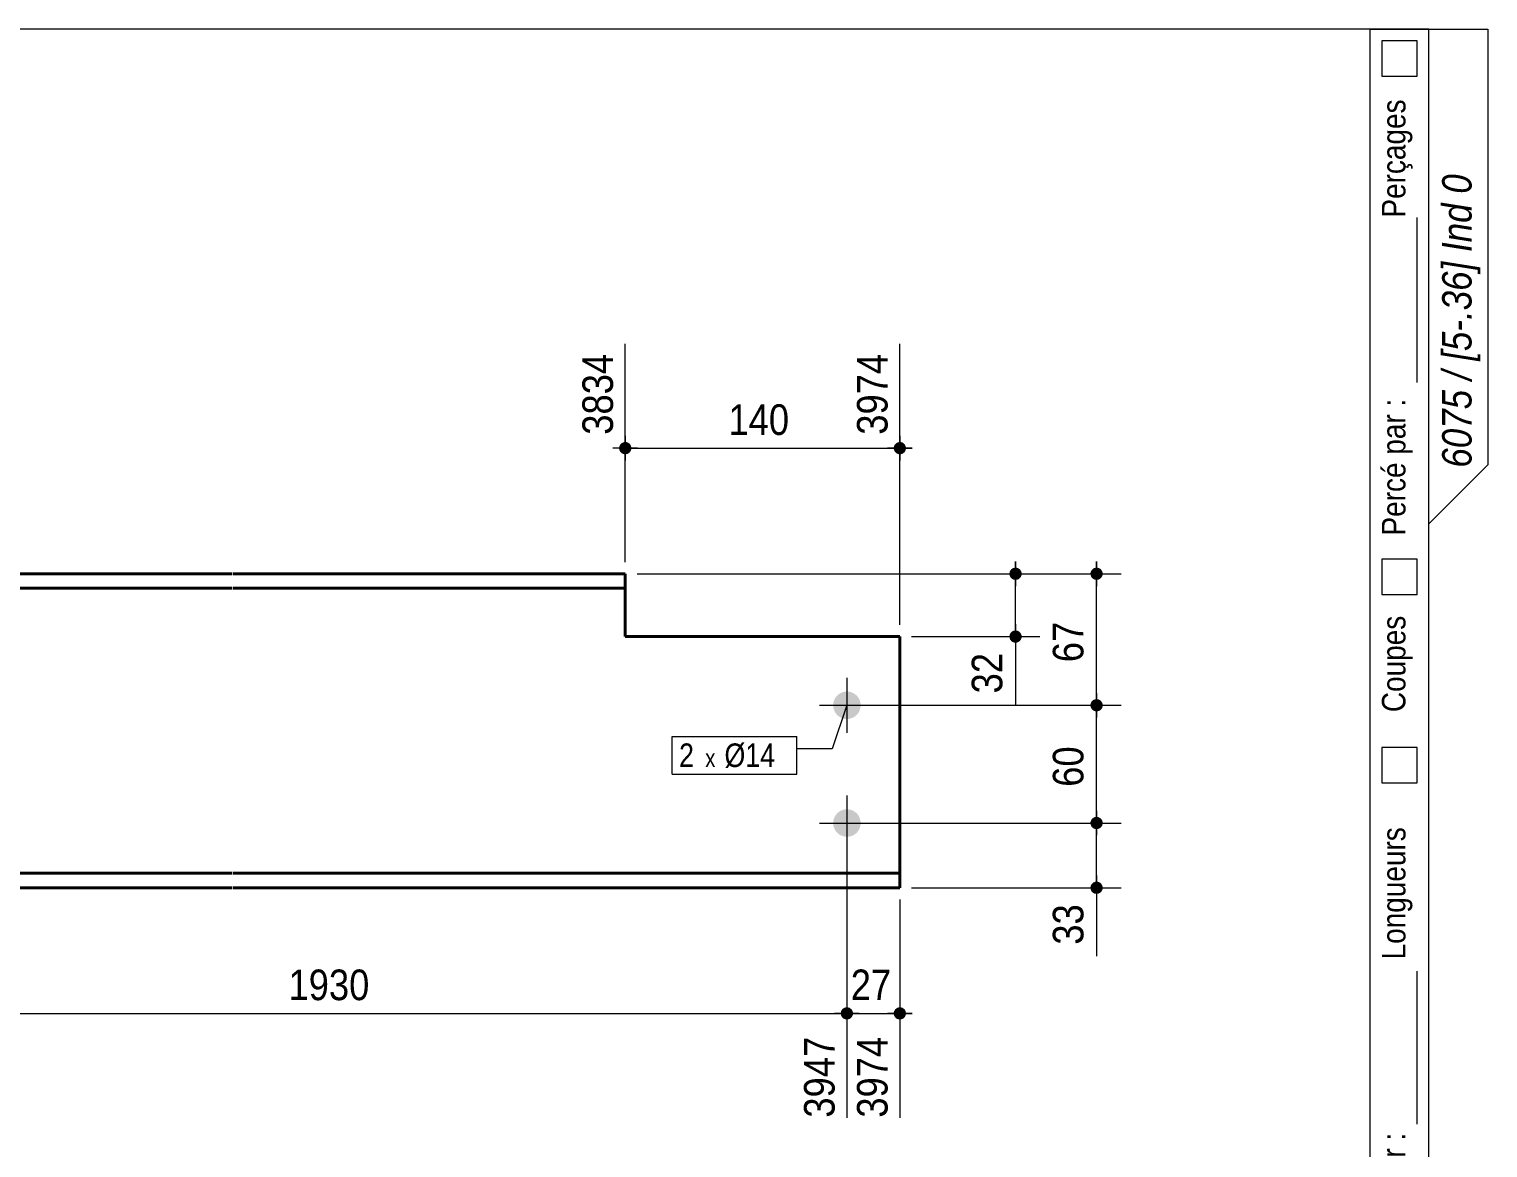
# Model space of a CAD drawing. Header units: millimetres. Extents: x 2 to 287, y 5 to 195.
# Drawn here: x 163.1 to 287, y 100 to 195 of the extents above; entities that cross this region are included whole.
import ezdxf

# ---------------------------------------------------------------- set-up
doc = ezdxf.new("R2010")
doc.units = ezdxf.units.MM
doc.linetypes.add('CACHE2', pattern=[1.190625, 0.79375, -0.396875])
for name, color, linetype, lineweight in [('Autre type objet', 1, 'Continuous', 0), ('Boulon', 7, 'Continuous', 0), ('Cache', 7, 'Continuous', 0), ('Cotation', 7, 'Continuous', 0), ('Désignation boulon', 3, 'Continuous', 0), ('Feuille dessin', 5, 'Continuous', 0), ('Piece', 2, 'Continuous', 0)]:
    doc.layers.add(name, color=color, linetype=linetype, lineweight=lineweight)
doc.styles.add('ARIAL', font='ARIAL.TTF')
doc.styles.add('ARIAL_ITALIC', font='ARIALI.TTF')
doc.styles.add('COMIC_SANS_MS', font='COMIC.TTF')

# ---------------------------------------------------------------- blocks, each defined once
blk = doc.blocks.new('*A2')
at = {"layer": 'Boulon'}
for points in [[(231.38, 137.61), (231.38, 137.64), (231.38, 137.67), (231.38, 137.7), (231.39, 137.73), (231.39, 137.76), (231.39, 137.78), (231.4, 137.81), (231.4, 137.84), (231.41, 137.87), (231.42, 137.9), (231.43, 137.92), (231.44, 137.95), (231.44, 137.98), (231.45, 138), (231.47, 138.03), (231.48, 138.06), (231.49, 138.08), (231.5, 138.11), (231.51, 138.13), (231.53, 138.16), (231.54, 138.18), (231.56, 138.21), (231.57, 138.23), (231.59, 138.26), (231.61, 138.28), (231.62, 138.3), (231.64, 138.32), (231.66, 138.35), (231.68, 138.37), (231.7, 138.39), (231.72, 138.41), (231.74, 138.43), (231.76, 138.45), (231.78, 138.47), (231.8, 138.49), (231.83, 138.5), (231.85, 138.52), (231.87, 138.54), (231.89, 138.55), (231.92, 138.57), (231.94, 138.58), (231.97, 138.6), (231.99, 138.61), (232.02, 138.63), (232.04, 138.64), (232.07, 138.65), (232.1, 138.66), (232.12, 138.67), (232.15, 138.68), (232.18, 138.69), (232.2, 138.7), (232.23, 138.71), (232.26, 138.72), (232.29, 138.72), (232.32, 138.73), (232.34, 138.73), (232.37, 138.74), (232.4, 138.74), (232.43, 138.74), (232.46, 138.75), (232.49, 138.75), (232.51, 138.75), (232.54, 138.75), (232.57, 138.75), (232.6, 138.75), (232.63, 138.75), (232.66, 138.74), (232.69, 138.74), (232.71, 138.74), (232.74, 138.73), (232.77, 138.73), (232.8, 138.72), (232.83, 138.72), (232.85, 138.71), (232.88, 138.7), (232.91, 138.69), (232.94, 138.68), (232.96, 138.67), (232.99, 138.66), (233.02, 138.65), (233.04, 138.64), (233.07, 138.63), (233.09, 138.61), (233.12, 138.6), (233.14, 138.58), (233.17, 138.57), (233.19, 138.55), (233.21, 138.54), (233.24, 138.52), (233.26, 138.5), (233.28, 138.49), (233.3, 138.47), (233.33, 138.45), (233.35, 138.43), (233.37, 138.41), (233.39, 138.39), (233.41, 138.37), (233.43, 138.35), (233.44, 138.32), (233.46, 138.3), (233.48, 138.28), (233.5, 138.26), (233.51, 138.23), (233.53, 138.21), (233.54, 138.18), (233.56, 138.16), (233.57, 138.13), (233.59, 138.11), (233.6, 138.08), (233.61, 138.06), (233.62, 138.03), (233.63, 138), (233.64, 137.98), (233.65, 137.95), (233.66, 137.92), (233.67, 137.9), (233.67, 137.87), (233.68, 137.84), (233.69, 137.81), (233.69, 137.78), (233.7, 137.76), (233.7, 137.73), (233.7, 137.7), (233.71, 137.67), (233.71, 137.64), (233.71, 137.61), (233.71, 137.58), (233.71, 137.56), (233.71, 137.53), (233.71, 137.5), (233.7, 137.47), (233.7, 137.44), (233.7, 137.41), (233.69, 137.38), (233.69, 137.36), (233.68, 137.33), (233.67, 137.3), (233.67, 137.27), (233.66, 137.25), (233.65, 137.22), (233.64, 137.19), (233.63, 137.16), (233.62, 137.14), (233.61, 137.11), (233.6, 137.09), (233.59, 137.06), (233.57, 137.03), (233.56, 137.01), (233.54, 136.98), (233.53, 136.96), (233.51, 136.94), (233.5, 136.91), (233.48, 136.89), (233.46, 136.87), (233.44, 136.84), (233.43, 136.82), (233.41, 136.8), (233.39, 136.78), (233.37, 136.76), (233.35, 136.74), (233.33, 136.72), (233.3, 136.7), (233.28, 136.68), (233.26, 136.66), (233.24, 136.65), (233.21, 136.63), (233.19, 136.61), (233.17, 136.6), (233.14, 136.58), (233.12, 136.57), (233.09, 136.55), (233.07, 136.54), (233.04, 136.53), (233.02, 136.52), (232.99, 136.51), (232.96, 136.5), (232.94, 136.49), (232.91, 136.48), (232.88, 136.47), (232.85, 136.46), (232.83, 136.45), (232.8, 136.45), (232.77, 136.44), (232.74, 136.43), (232.71, 136.43), (232.69, 136.43), (232.66, 136.42), (232.63, 136.42), (232.6, 136.42), (232.57, 136.42), (232.54, 136.42), (232.51, 136.42), (232.49, 136.42), (232.46, 136.42), (232.43, 136.42), (232.4, 136.43), (232.37, 136.43), (232.34, 136.43), (232.32, 136.44), (232.29, 136.45), (232.26, 136.45), (232.23, 136.46), (232.2, 136.47), (232.18, 136.48), (232.15, 136.49), (232.12, 136.5), (232.1, 136.51), (232.07, 136.52), (232.04, 136.53), (232.02, 136.54), (231.99, 136.55), (231.97, 136.57), (231.94, 136.58), (231.92, 136.6), (231.89, 136.61), (231.87, 136.63), (231.85, 136.65), (231.83, 136.66), (231.8, 136.68), (231.78, 136.7), (231.76, 136.72), (231.74, 136.74), (231.72, 136.76), (231.7, 136.78), (231.68, 136.8), (231.66, 136.82), (231.64, 136.84), (231.62, 136.87), (231.61, 136.89), (231.59, 136.91), (231.57, 136.94), (231.56, 136.96), (231.54, 136.98), (231.53, 137.01), (231.51, 137.03), (231.5, 137.06), (231.49, 137.09), (231.48, 137.11), (231.47, 137.14), (231.45, 137.16), (231.44, 137.19), (231.44, 137.22), (231.43, 137.25), (231.42, 137.27), (231.41, 137.3), (231.4, 137.33), (231.4, 137.36), (231.39, 137.38), (231.39, 137.41), (231.39, 137.44), (231.38, 137.47), (231.38, 137.5), (231.38, 137.53), (231.38, 137.56), (231.38, 137.58)], [(231.38, 127.61), (231.38, 127.64), (231.38, 127.67), (231.38, 127.7), (231.39, 127.73), (231.39, 127.76), (231.39, 127.78), (231.4, 127.81), (231.4, 127.84), (231.41, 127.87), (231.42, 127.9), (231.43, 127.92), (231.44, 127.95), (231.44, 127.98), (231.45, 128), (231.47, 128.03), (231.48, 128.06), (231.49, 128.08), (231.5, 128.11), (231.51, 128.13), (231.53, 128.16), (231.54, 128.18), (231.56, 128.21), (231.57, 128.23), (231.59, 128.26), (231.61, 128.28), (231.62, 128.3), (231.64, 128.32), (231.66, 128.35), (231.68, 128.37), (231.7, 128.39), (231.72, 128.41), (231.74, 128.43), (231.76, 128.45), (231.78, 128.47), (231.8, 128.49), (231.83, 128.5), (231.85, 128.52), (231.87, 128.54), (231.89, 128.55), (231.92, 128.57), (231.94, 128.58), (231.97, 128.6), (231.99, 128.61), (232.02, 128.63), (232.04, 128.64), (232.07, 128.65), (232.1, 128.66), (232.12, 128.67), (232.15, 128.68), (232.18, 128.69), (232.2, 128.7), (232.23, 128.71), (232.26, 128.72), (232.29, 128.72), (232.32, 128.73), (232.34, 128.73), (232.37, 128.74), (232.4, 128.74), (232.43, 128.74), (232.46, 128.75), (232.49, 128.75), (232.51, 128.75), (232.54, 128.75), (232.57, 128.75), (232.6, 128.75), (232.63, 128.75), (232.66, 128.74), (232.69, 128.74), (232.71, 128.74), (232.74, 128.73), (232.77, 128.73), (232.8, 128.72), (232.83, 128.72), (232.85, 128.71), (232.88, 128.7), (232.91, 128.69), (232.94, 128.68), (232.96, 128.67), (232.99, 128.66), (233.02, 128.65), (233.04, 128.64), (233.07, 128.63), (233.09, 128.61), (233.12, 128.6), (233.14, 128.58), (233.17, 128.57), (233.19, 128.55), (233.21, 128.54), (233.24, 128.52), (233.26, 128.5), (233.28, 128.49), (233.3, 128.47), (233.33, 128.45), (233.35, 128.43), (233.37, 128.41), (233.39, 128.39), (233.41, 128.37), (233.43, 128.35), (233.44, 128.32), (233.46, 128.3), (233.48, 128.28), (233.5, 128.26), (233.51, 128.23), (233.53, 128.21), (233.54, 128.18), (233.56, 128.16), (233.57, 128.13), (233.59, 128.11), (233.6, 128.08), (233.61, 128.06), (233.62, 128.03), (233.63, 128), (233.64, 127.98), (233.65, 127.95), (233.66, 127.92), (233.67, 127.9), (233.67, 127.87), (233.68, 127.84), (233.69, 127.81), (233.69, 127.78), (233.7, 127.76), (233.7, 127.73), (233.7, 127.7), (233.71, 127.67), (233.71, 127.64), (233.71, 127.61), (233.71, 127.58), (233.71, 127.56), (233.71, 127.53), (233.71, 127.5), (233.7, 127.47), (233.7, 127.44), (233.7, 127.41), (233.69, 127.38), (233.69, 127.36), (233.68, 127.33), (233.67, 127.3), (233.67, 127.27), (233.66, 127.25), (233.65, 127.22), (233.64, 127.19), (233.63, 127.16), (233.62, 127.14), (233.61, 127.11), (233.6, 127.09), (233.59, 127.06), (233.57, 127.03), (233.56, 127.01), (233.54, 126.98), (233.53, 126.96), (233.51, 126.94), (233.5, 126.91), (233.48, 126.89), (233.46, 126.87), (233.44, 126.84), (233.43, 126.82), (233.41, 126.8), (233.39, 126.78), (233.37, 126.76), (233.35, 126.74), (233.33, 126.72), (233.3, 126.7), (233.28, 126.68), (233.26, 126.66), (233.24, 126.65), (233.21, 126.63), (233.19, 126.61), (233.17, 126.6), (233.14, 126.58), (233.12, 126.57), (233.09, 126.55), (233.07, 126.54), (233.04, 126.53), (233.02, 126.52), (232.99, 126.51), (232.96, 126.5), (232.94, 126.49), (232.91, 126.48), (232.88, 126.47), (232.85, 126.46), (232.83, 126.45), (232.8, 126.45), (232.77, 126.44), (232.74, 126.43), (232.71, 126.43), (232.69, 126.43), (232.66, 126.42), (232.63, 126.42), (232.6, 126.42), (232.57, 126.42), (232.54, 126.42), (232.51, 126.42), (232.49, 126.42), (232.46, 126.42), (232.43, 126.42), (232.4, 126.43), (232.37, 126.43), (232.34, 126.43), (232.32, 126.44), (232.29, 126.45), (232.26, 126.45), (232.23, 126.46), (232.2, 126.47), (232.18, 126.48), (232.15, 126.49), (232.12, 126.5), (232.1, 126.51), (232.07, 126.52), (232.04, 126.53), (232.02, 126.54), (231.99, 126.55), (231.97, 126.57), (231.94, 126.58), (231.92, 126.6), (231.89, 126.61), (231.87, 126.63), (231.85, 126.65), (231.83, 126.66), (231.8, 126.68), (231.78, 126.7), (231.76, 126.72), (231.74, 126.74), (231.72, 126.76), (231.7, 126.78), (231.68, 126.8), (231.66, 126.82), (231.64, 126.84), (231.62, 126.87), (231.61, 126.89), (231.59, 126.91), (231.57, 126.94), (231.56, 126.96), (231.54, 126.98), (231.53, 127.01), (231.51, 127.03), (231.5, 127.06), (231.49, 127.09), (231.48, 127.11), (231.47, 127.14), (231.45, 127.16), (231.44, 127.19), (231.44, 127.22), (231.43, 127.25), (231.42, 127.27), (231.41, 127.3), (231.4, 127.33), (231.4, 127.36), (231.39, 127.38), (231.39, 127.41), (231.39, 127.44), (231.38, 127.47), (231.38, 127.5), (231.38, 127.53), (231.38, 127.56), (231.38, 127.58)]]:
    blk.add_hatch(color=256, dxfattribs=at).paths.add_polyline_path(points, flags=17)
at = {"layer": 'Boulon', "linetype": 'Continuous', "lineweight": 0}
for p, q in [((232.54, 139.92), (232.54, 135.25)), ((230.21, 137.58), (234.88, 137.58)), ((232.54, 129.92), (232.54, 125.25)), ((230.21, 127.58), (234.88, 127.58))]:
    blk.add_line(p, q, dxfattribs=at)
blk = doc.blocks.new('*A4')
at = {"layer": 'Cache', "color": 7, "linetype": 'CACHE2', "lineweight": 20}
blk.add_line((237.044289, 122.083776), (237.044289, 123.317109), dxfattribs=at)
at = {"layer": 'Piece', "color": 2, "linetype": 'Continuous', "lineweight": 40}
for p, q in [((180.277622, 148.750443), (100.444289, 148.750443)), ((213.710956, 148.750443), (180.377622, 148.750443)), ((213.710956, 143.417109), (213.710956, 148.750443)), ((180.277622, 147.517109), (100.444289, 147.517109)), ((213.710956, 147.517109), (180.377622, 147.517109)), ((237.044289, 143.417109), (213.710956, 143.417109)), ((237.044289, 123.317109), (237.044289, 143.417109)), ((100.444289, 123.317109), (180.277622, 123.317109)), ((180.377622, 123.317109), (237.044289, 123.317109)), ((237.044289, 123.317109), (237.044289, 122.083776)), ((180.277622, 122.083776), (100.444289, 122.083776)), ((237.044289, 122.083776), (180.377622, 122.083776))]:
    blk.add_line(p, q, dxfattribs=at)
blk = doc.blocks.new('*A5')
at = {"layer": 'Feuille dessin', "linetype": 'Continuous', "lineweight": 0}
for p, q in [((282, 195), (5, 195)), ((282, 5), (282, 195))]:
    blk.add_line(p, q, dxfattribs=at)
blk = doc.blocks.new('*A6')
at = {"layer": 'Autre type objet', "linetype": 'Continuous', "lineweight": 0}
for p, q in [((277, 42), (277, 195)), ((277, 195), (287, 195)), ((282, 42), (282, 195)), ((287, 195), (287, 158)), ((278, 194), (278, 191)), ((281, 194), (278, 194)), ((281, 191), (281, 194)), ((278, 191), (281, 191)), ((281, 165), (281, 179)), ((287, 158), (282, 153)), ((278, 150), (278, 147)), ((281, 150), (278, 150)), ((281, 147), (281, 150)), ((278, 147), (281, 147)), ((278, 134), (278, 131)), ((281, 134), (278, 134)), ((281, 131), (281, 134)), ((278, 131), (281, 131)), ((281, 102), (281, 115)), ((277, 42), (282, 42))]:
    blk.add_line(p, q, dxfattribs=at)
at = {"layer": 'Autre type objet', "width": 0.85}
for s, height, style, p in [('Perçages', 2, 'ARIAL', (280, 179)), ('6075 / [5-.36] Ind 0', 2.5, 'ARIAL_ITALIC', (285.619109, 157.760245)), ('Percé par :', 2, 'ARIAL', (280, 152)), ('Coupes', 2, 'ARIAL', (280, 137)), ('Longueurs', 2, 'ARIAL', (280, 116)), ('Débité par :', 2, 'ARIAL', (280, 89)), ('CONTROLE FABRICATION', 2.5, 'ARIAL', (281, 44))]:
    blk.add_text(s, height=height, rotation=90, dxfattribs=dict(at, style=style)).set_placement(p)
blk = doc.blocks.new('*A13')
at = {"layer": 'Cotation'}
for points in [[(246.85, 148.23), (246.82, 148.23), (246.79, 148.24), (246.77, 148.24), (246.74, 148.25), (246.72, 148.25), (246.7, 148.26), (246.67, 148.27), (246.65, 148.28), (246.63, 148.29), (246.6, 148.3), (246.58, 148.32), (246.56, 148.33), (246.54, 148.35), (246.52, 148.37), (246.5, 148.38), (246.49, 148.4), (246.47, 148.42), (246.45, 148.44), (246.44, 148.46), (246.43, 148.48), (246.41, 148.51), (246.4, 148.53), (246.39, 148.55), (246.38, 148.58), (246.37, 148.6), (246.37, 148.62), (246.36, 148.65), (246.36, 148.67), (246.35, 148.7), (246.35, 148.72), (246.35, 148.75), (246.35, 148.78), (246.35, 148.8), (246.36, 148.83), (246.36, 148.85), (246.37, 148.88), (246.37, 148.9), (246.38, 148.93), (246.39, 148.95), (246.4, 148.97), (246.41, 149), (246.43, 149.02), (246.44, 149.04), (246.45, 149.06), (246.47, 149.08), (246.49, 149.1), (246.5, 149.12), (246.52, 149.14), (246.54, 149.15), (246.56, 149.17), (246.58, 149.18), (246.6, 149.2), (246.63, 149.21), (246.65, 149.22), (246.67, 149.23), (246.7, 149.24), (246.72, 149.25), (246.74, 149.25), (246.77, 149.26), (246.79, 149.26), (246.82, 149.27), (246.85, 149.27), (246.87, 149.27), (246.9, 149.27), (246.92, 149.27), (246.95, 149.26), (246.97, 149.26), (247, 149.25), (247.02, 149.25), (247.05, 149.24), (247.07, 149.23), (247.09, 149.22), (247.12, 149.21), (247.14, 149.2), (247.16, 149.18), (247.18, 149.17), (247.2, 149.15), (247.22, 149.14), (247.24, 149.12), (247.26, 149.1), (247.27, 149.08), (247.29, 149.06), (247.3, 149.04), (247.32, 149.02), (247.33, 149), (247.34, 148.97), (247.35, 148.95), (247.36, 148.93), (247.37, 148.9), (247.38, 148.88), (247.38, 148.85), (247.39, 148.83), (247.39, 148.8), (247.39, 148.78), (247.39, 148.75), (247.39, 148.72), (247.39, 148.7), (247.39, 148.67), (247.38, 148.65), (247.38, 148.62), (247.37, 148.6), (247.36, 148.58), (247.35, 148.55), (247.34, 148.53), (247.33, 148.51), (247.32, 148.48), (247.3, 148.46), (247.29, 148.44), (247.27, 148.42), (247.26, 148.4), (247.24, 148.38), (247.22, 148.37), (247.2, 148.35), (247.18, 148.33), (247.16, 148.32), (247.14, 148.3), (247.12, 148.29), (247.09, 148.28), (247.07, 148.27), (247.05, 148.26), (247.02, 148.25), (247, 148.25), (246.97, 148.24), (246.95, 148.24), (246.92, 148.23), (246.9, 148.23), (246.87, 148.23)], [(246.85, 142.9), (246.82, 142.9), (246.79, 142.9), (246.77, 142.91), (246.74, 142.91), (246.72, 142.92), (246.7, 142.93), (246.67, 142.94), (246.65, 142.95), (246.63, 142.96), (246.6, 142.97), (246.58, 142.98), (246.56, 143), (246.54, 143.02), (246.52, 143.03), (246.5, 143.05), (246.49, 143.07), (246.47, 143.09), (246.45, 143.11), (246.44, 143.13), (246.43, 143.15), (246.41, 143.17), (246.4, 143.19), (246.39, 143.22), (246.38, 143.24), (246.37, 143.27), (246.37, 143.29), (246.36, 143.32), (246.36, 143.34), (246.35, 143.37), (246.35, 143.39), (246.35, 143.42), (246.35, 143.44), (246.35, 143.47), (246.36, 143.49), (246.36, 143.52), (246.37, 143.54), (246.37, 143.57), (246.38, 143.59), (246.39, 143.62), (246.4, 143.64), (246.41, 143.66), (246.43, 143.68), (246.44, 143.71), (246.45, 143.73), (246.47, 143.75), (246.49, 143.77), (246.5, 143.78), (246.52, 143.8), (246.54, 143.82), (246.56, 143.83), (246.58, 143.85), (246.6, 143.86), (246.63, 143.88), (246.65, 143.89), (246.67, 143.9), (246.7, 143.91), (246.72, 143.91), (246.74, 143.92), (246.77, 143.93), (246.79, 143.93), (246.82, 143.93), (246.85, 143.94), (246.87, 143.94), (246.9, 143.94), (246.92, 143.93), (246.95, 143.93), (246.97, 143.93), (247, 143.92), (247.02, 143.91), (247.05, 143.91), (247.07, 143.9), (247.09, 143.89), (247.12, 143.88), (247.14, 143.86), (247.16, 143.85), (247.18, 143.83), (247.2, 143.82), (247.22, 143.8), (247.24, 143.78), (247.26, 143.77), (247.27, 143.75), (247.29, 143.73), (247.3, 143.71), (247.32, 143.68), (247.33, 143.66), (247.34, 143.64), (247.35, 143.62), (247.36, 143.59), (247.37, 143.57), (247.38, 143.54), (247.38, 143.52), (247.39, 143.49), (247.39, 143.47), (247.39, 143.44), (247.39, 143.42), (247.39, 143.39), (247.39, 143.37), (247.39, 143.34), (247.38, 143.32), (247.38, 143.29), (247.37, 143.27), (247.36, 143.24), (247.35, 143.22), (247.34, 143.19), (247.33, 143.17), (247.32, 143.15), (247.3, 143.13), (247.29, 143.11), (247.27, 143.09), (247.26, 143.07), (247.24, 143.05), (247.22, 143.03), (247.2, 143.02), (247.18, 143), (247.16, 142.98), (247.14, 142.97), (247.12, 142.96), (247.09, 142.95), (247.07, 142.94), (247.05, 142.93), (247.02, 142.92), (247, 142.91), (246.97, 142.91), (246.95, 142.9), (246.92, 142.9), (246.9, 142.9), (246.87, 142.9)]]:
    blk.add_hatch(color=256, dxfattribs=at).paths.add_polyline_path(points, flags=17)
at = {"layer": 'Cotation', "linetype": 'Continuous', "lineweight": 0}
for p, q in [((214.71, 148.75), (248.95, 148.75)), ((245.83, 148.75), (247.91, 148.75)), ((246.87, 149.79), (246.87, 147.71)), ((246.87, 148.75), (246.87, 149.79)), ((246.87, 143.42), (246.87, 148.75)), ((246.87, 144.46), (246.87, 142.38)), ((238.04, 143.42), (248.95, 143.42)), ((245.83, 143.42), (247.91, 143.42)), ((246.87, 143.42), (246.87, 137.61)), ((246.87, 143.42), (246.87, 137.61))]:
    blk.add_line(p, q, dxfattribs=at)
at = {"layer": 'Cotation'}
for p in [(246.87, 148.75), (246.87, 143.42)]:
    blk.add_point(p, dxfattribs=at)
at = {"layer": 'Cotation', "style": 'ARIAL', "width": 0.85}
blk.add_text('32', height=2.6, rotation=90.0002, dxfattribs=at).set_placement((245.75, 138.59))
blk = doc.blocks.new('*A17')
at = {"layer": 'Cotation'}
for points in [[(253.73, 127.06), (253.7, 127.07), (253.68, 127.07), (253.65, 127.07), (253.63, 127.08), (253.6, 127.09), (253.58, 127.09), (253.56, 127.1), (253.53, 127.11), (253.51, 127.13), (253.49, 127.14), (253.47, 127.15), (253.45, 127.17), (253.43, 127.18), (253.41, 127.2), (253.39, 127.22), (253.37, 127.23), (253.35, 127.25), (253.34, 127.27), (253.32, 127.29), (253.31, 127.32), (253.3, 127.34), (253.29, 127.36), (253.28, 127.38), (253.27, 127.41), (253.26, 127.43), (253.25, 127.46), (253.25, 127.48), (253.24, 127.51), (253.24, 127.53), (253.24, 127.56), (253.24, 127.58), (253.24, 127.61), (253.24, 127.63), (253.24, 127.66), (253.25, 127.69), (253.25, 127.71), (253.26, 127.73), (253.27, 127.76), (253.28, 127.78), (253.29, 127.81), (253.3, 127.83), (253.31, 127.85), (253.32, 127.87), (253.34, 127.89), (253.35, 127.91), (253.37, 127.93), (253.39, 127.95), (253.41, 127.97), (253.43, 127.99), (253.45, 128), (253.47, 128.02), (253.49, 128.03), (253.51, 128.04), (253.53, 128.05), (253.56, 128.06), (253.58, 128.07), (253.6, 128.08), (253.63, 128.09), (253.65, 128.09), (253.68, 128.1), (253.7, 128.1), (253.73, 128.1), (253.76, 128.1), (253.78, 128.1), (253.81, 128.1), (253.83, 128.1), (253.86, 128.09), (253.88, 128.09), (253.91, 128.08), (253.93, 128.07), (253.95, 128.06), (253.98, 128.05), (254, 128.04), (254.02, 128.03), (254.04, 128.02), (254.07, 128), (254.09, 127.99), (254.1, 127.97), (254.12, 127.95), (254.14, 127.93), (254.16, 127.91), (254.17, 127.89), (254.19, 127.87), (254.2, 127.85), (254.21, 127.83), (254.23, 127.81), (254.24, 127.78), (254.25, 127.76), (254.25, 127.73), (254.26, 127.71), (254.27, 127.69), (254.27, 127.66), (254.27, 127.63), (254.27, 127.61), (254.28, 127.58), (254.27, 127.56), (254.27, 127.53), (254.27, 127.51), (254.27, 127.48), (254.26, 127.46), (254.25, 127.43), (254.25, 127.41), (254.24, 127.38), (254.23, 127.36), (254.21, 127.34), (254.2, 127.32), (254.19, 127.29), (254.17, 127.27), (254.16, 127.25), (254.14, 127.23), (254.12, 127.22), (254.1, 127.2), (254.09, 127.18), (254.07, 127.17), (254.04, 127.15), (254.02, 127.14), (254, 127.13), (253.98, 127.11), (253.95, 127.1), (253.93, 127.09), (253.91, 127.09), (253.88, 127.08), (253.86, 127.07), (253.83, 127.07), (253.81, 127.07), (253.78, 127.06), (253.76, 127.06)], [(253.73, 121.56), (253.7, 121.57), (253.68, 121.57), (253.65, 121.57), (253.63, 121.58), (253.6, 121.59), (253.58, 121.59), (253.56, 121.6), (253.53, 121.61), (253.51, 121.63), (253.49, 121.64), (253.47, 121.65), (253.45, 121.67), (253.43, 121.68), (253.41, 121.7), (253.39, 121.72), (253.37, 121.73), (253.35, 121.75), (253.34, 121.77), (253.32, 121.79), (253.31, 121.82), (253.3, 121.84), (253.29, 121.86), (253.28, 121.88), (253.27, 121.91), (253.26, 121.93), (253.25, 121.96), (253.25, 121.98), (253.24, 122.01), (253.24, 122.03), (253.24, 122.06), (253.24, 122.08), (253.24, 122.11), (253.24, 122.13), (253.24, 122.16), (253.25, 122.19), (253.25, 122.21), (253.26, 122.23), (253.27, 122.26), (253.28, 122.28), (253.29, 122.31), (253.3, 122.33), (253.31, 122.35), (253.32, 122.37), (253.34, 122.39), (253.35, 122.41), (253.37, 122.43), (253.39, 122.45), (253.41, 122.47), (253.43, 122.49), (253.45, 122.5), (253.47, 122.52), (253.49, 122.53), (253.51, 122.54), (253.53, 122.55), (253.56, 122.56), (253.58, 122.57), (253.6, 122.58), (253.63, 122.59), (253.65, 122.59), (253.68, 122.6), (253.7, 122.6), (253.73, 122.6), (253.76, 122.6), (253.78, 122.6), (253.81, 122.6), (253.83, 122.6), (253.86, 122.59), (253.88, 122.59), (253.91, 122.58), (253.93, 122.57), (253.95, 122.56), (253.98, 122.55), (254, 122.54), (254.02, 122.53), (254.04, 122.52), (254.07, 122.5), (254.09, 122.49), (254.1, 122.47), (254.12, 122.45), (254.14, 122.43), (254.16, 122.41), (254.17, 122.39), (254.19, 122.37), (254.2, 122.35), (254.21, 122.33), (254.23, 122.31), (254.24, 122.28), (254.25, 122.26), (254.25, 122.23), (254.26, 122.21), (254.27, 122.19), (254.27, 122.16), (254.27, 122.13), (254.27, 122.11), (254.28, 122.08), (254.27, 122.06), (254.27, 122.03), (254.27, 122.01), (254.27, 121.98), (254.26, 121.96), (254.25, 121.93), (254.25, 121.91), (254.24, 121.88), (254.23, 121.86), (254.21, 121.84), (254.2, 121.82), (254.19, 121.79), (254.17, 121.77), (254.16, 121.75), (254.14, 121.73), (254.12, 121.72), (254.1, 121.7), (254.09, 121.68), (254.07, 121.67), (254.04, 121.65), (254.02, 121.64), (254, 121.63), (253.98, 121.61), (253.95, 121.6), (253.93, 121.59), (253.91, 121.59), (253.88, 121.58), (253.86, 121.57), (253.83, 121.57), (253.81, 121.57), (253.78, 121.56), (253.76, 121.56)]]:
    blk.add_hatch(color=256, dxfattribs=at).paths.add_polyline_path(points, flags=17)
at = {"layer": 'Cotation', "linetype": 'Continuous', "lineweight": 0}
for p, q in [((253.76, 128.62), (253.76, 126.54)), ((253.76, 127.58), (253.76, 128.62)), ((233.54, 127.58), (255.84, 127.58)), ((252.72, 127.58), (254.8, 127.58)), ((253.76, 122.08), (253.76, 127.58)), ((253.76, 123.12), (253.76, 121.04)), ((238.04, 122.08), (255.84, 122.08)), ((252.72, 122.08), (254.8, 122.08)), ((253.76, 122.08), (253.76, 116.28)), ((253.76, 122.08), (253.76, 116.28))]:
    blk.add_line(p, q, dxfattribs=at)
at = {"layer": 'Cotation'}
for p in [(253.76, 127.58), (253.76, 122.08)]:
    blk.add_point(p, dxfattribs=at)
at = {"layer": 'Cotation', "style": 'ARIAL', "width": 0.85}
blk.add_text('33', height=2.6, rotation=90.0002, dxfattribs=at).set_placement((252.64, 117.25))
blk = doc.blocks.new('*A18')
at = {"layer": 'Cotation'}
for points in [[(253.73, 137.06), (253.7, 137.07), (253.68, 137.07), (253.65, 137.07), (253.63, 137.08), (253.6, 137.09), (253.58, 137.09), (253.56, 137.1), (253.53, 137.11), (253.51, 137.13), (253.49, 137.14), (253.47, 137.15), (253.45, 137.17), (253.43, 137.18), (253.41, 137.2), (253.39, 137.22), (253.37, 137.23), (253.35, 137.25), (253.34, 137.27), (253.32, 137.29), (253.31, 137.32), (253.3, 137.34), (253.29, 137.36), (253.28, 137.38), (253.27, 137.41), (253.26, 137.43), (253.25, 137.46), (253.25, 137.48), (253.24, 137.51), (253.24, 137.53), (253.24, 137.56), (253.24, 137.58), (253.24, 137.61), (253.24, 137.63), (253.24, 137.66), (253.25, 137.69), (253.25, 137.71), (253.26, 137.73), (253.27, 137.76), (253.28, 137.78), (253.29, 137.81), (253.3, 137.83), (253.31, 137.85), (253.32, 137.87), (253.34, 137.89), (253.35, 137.91), (253.37, 137.93), (253.39, 137.95), (253.41, 137.97), (253.43, 137.99), (253.45, 138), (253.47, 138.02), (253.49, 138.03), (253.51, 138.04), (253.53, 138.05), (253.56, 138.06), (253.58, 138.07), (253.6, 138.08), (253.63, 138.09), (253.65, 138.09), (253.68, 138.1), (253.7, 138.1), (253.73, 138.1), (253.76, 138.1), (253.78, 138.1), (253.81, 138.1), (253.83, 138.1), (253.86, 138.09), (253.88, 138.09), (253.91, 138.08), (253.93, 138.07), (253.95, 138.06), (253.98, 138.05), (254, 138.04), (254.02, 138.03), (254.04, 138.02), (254.07, 138), (254.09, 137.99), (254.1, 137.97), (254.12, 137.95), (254.14, 137.93), (254.16, 137.91), (254.17, 137.89), (254.19, 137.87), (254.2, 137.85), (254.21, 137.83), (254.23, 137.81), (254.24, 137.78), (254.25, 137.76), (254.25, 137.73), (254.26, 137.71), (254.27, 137.69), (254.27, 137.66), (254.27, 137.63), (254.27, 137.61), (254.28, 137.58), (254.27, 137.56), (254.27, 137.53), (254.27, 137.51), (254.27, 137.48), (254.26, 137.46), (254.25, 137.43), (254.25, 137.41), (254.24, 137.38), (254.23, 137.36), (254.21, 137.34), (254.2, 137.32), (254.19, 137.29), (254.17, 137.27), (254.16, 137.25), (254.14, 137.23), (254.12, 137.22), (254.1, 137.2), (254.09, 137.18), (254.07, 137.17), (254.04, 137.15), (254.02, 137.14), (254, 137.13), (253.98, 137.11), (253.95, 137.1), (253.93, 137.09), (253.91, 137.09), (253.88, 137.08), (253.86, 137.07), (253.83, 137.07), (253.81, 137.07), (253.78, 137.06), (253.76, 137.06)], [(253.73, 127.06), (253.7, 127.07), (253.68, 127.07), (253.65, 127.07), (253.63, 127.08), (253.6, 127.09), (253.58, 127.09), (253.56, 127.1), (253.53, 127.11), (253.51, 127.13), (253.49, 127.14), (253.47, 127.15), (253.45, 127.17), (253.43, 127.18), (253.41, 127.2), (253.39, 127.22), (253.37, 127.23), (253.35, 127.25), (253.34, 127.27), (253.32, 127.29), (253.31, 127.32), (253.3, 127.34), (253.29, 127.36), (253.28, 127.38), (253.27, 127.41), (253.26, 127.43), (253.25, 127.46), (253.25, 127.48), (253.24, 127.51), (253.24, 127.53), (253.24, 127.56), (253.24, 127.58), (253.24, 127.61), (253.24, 127.63), (253.24, 127.66), (253.25, 127.69), (253.25, 127.71), (253.26, 127.73), (253.27, 127.76), (253.28, 127.78), (253.29, 127.81), (253.3, 127.83), (253.31, 127.85), (253.32, 127.87), (253.34, 127.89), (253.35, 127.91), (253.37, 127.93), (253.39, 127.95), (253.41, 127.97), (253.43, 127.99), (253.45, 128), (253.47, 128.02), (253.49, 128.03), (253.51, 128.04), (253.53, 128.05), (253.56, 128.06), (253.58, 128.07), (253.6, 128.08), (253.63, 128.09), (253.65, 128.09), (253.68, 128.1), (253.7, 128.1), (253.73, 128.1), (253.76, 128.1), (253.78, 128.1), (253.81, 128.1), (253.83, 128.1), (253.86, 128.09), (253.88, 128.09), (253.91, 128.08), (253.93, 128.07), (253.95, 128.06), (253.98, 128.05), (254, 128.04), (254.02, 128.03), (254.04, 128.02), (254.07, 128), (254.09, 127.99), (254.1, 127.97), (254.12, 127.95), (254.14, 127.93), (254.16, 127.91), (254.17, 127.89), (254.19, 127.87), (254.2, 127.85), (254.21, 127.83), (254.23, 127.81), (254.24, 127.78), (254.25, 127.76), (254.25, 127.73), (254.26, 127.71), (254.27, 127.69), (254.27, 127.66), (254.27, 127.63), (254.27, 127.61), (254.28, 127.58), (254.27, 127.56), (254.27, 127.53), (254.27, 127.51), (254.27, 127.48), (254.26, 127.46), (254.25, 127.43), (254.25, 127.41), (254.24, 127.38), (254.23, 127.36), (254.21, 127.34), (254.2, 127.32), (254.19, 127.29), (254.17, 127.27), (254.16, 127.25), (254.14, 127.23), (254.12, 127.22), (254.1, 127.2), (254.09, 127.18), (254.07, 127.17), (254.04, 127.15), (254.02, 127.14), (254, 127.13), (253.98, 127.11), (253.95, 127.1), (253.93, 127.09), (253.91, 127.09), (253.88, 127.08), (253.86, 127.07), (253.83, 127.07), (253.81, 127.07), (253.78, 127.06), (253.76, 127.06)]]:
    blk.add_hatch(color=256, dxfattribs=at).paths.add_polyline_path(points, flags=17)
at = {"layer": 'Cotation', "linetype": 'Continuous', "lineweight": 0}
for p, q in [((233.54, 137.58), (255.84, 137.58)), ((252.72, 137.58), (254.8, 137.58)), ((253.76, 138.62), (253.76, 136.54)), ((253.76, 137.58), (253.76, 138.62)), ((253.76, 127.58), (253.76, 137.58)), ((253.76, 128.62), (253.76, 126.54)), ((233.54, 127.58), (255.84, 127.58)), ((252.72, 127.58), (254.8, 127.58)), ((253.76, 127.58), (253.76, 126.54))]:
    blk.add_line(p, q, dxfattribs=at)
at = {"layer": 'Cotation'}
for p in [(253.76, 137.58), (253.76, 127.58)]:
    blk.add_point(p, dxfattribs=at)
at = {"layer": 'Cotation', "style": 'ARIAL', "width": 0.85}
blk.add_text('60', height=2.6, rotation=90.0002, dxfattribs=at).set_placement((252.64, 130.66))
blk = doc.blocks.new('*A19')
at = {"layer": 'Cotation'}
for points in [[(253.73, 148.23), (253.7, 148.23), (253.68, 148.24), (253.65, 148.24), (253.63, 148.25), (253.6, 148.25), (253.58, 148.26), (253.56, 148.27), (253.53, 148.28), (253.51, 148.29), (253.49, 148.3), (253.47, 148.32), (253.45, 148.33), (253.43, 148.35), (253.41, 148.37), (253.39, 148.38), (253.37, 148.4), (253.35, 148.42), (253.34, 148.44), (253.32, 148.46), (253.31, 148.48), (253.3, 148.51), (253.29, 148.53), (253.28, 148.55), (253.27, 148.58), (253.26, 148.6), (253.25, 148.62), (253.25, 148.65), (253.24, 148.67), (253.24, 148.7), (253.24, 148.72), (253.24, 148.75), (253.24, 148.78), (253.24, 148.8), (253.24, 148.83), (253.25, 148.85), (253.25, 148.88), (253.26, 148.9), (253.27, 148.93), (253.28, 148.95), (253.29, 148.97), (253.3, 149), (253.31, 149.02), (253.32, 149.04), (253.34, 149.06), (253.35, 149.08), (253.37, 149.1), (253.39, 149.12), (253.41, 149.14), (253.43, 149.15), (253.45, 149.17), (253.47, 149.18), (253.49, 149.2), (253.51, 149.21), (253.53, 149.22), (253.56, 149.23), (253.58, 149.24), (253.6, 149.25), (253.63, 149.25), (253.65, 149.26), (253.68, 149.26), (253.7, 149.27), (253.73, 149.27), (253.76, 149.27), (253.78, 149.27), (253.81, 149.27), (253.83, 149.26), (253.86, 149.26), (253.88, 149.25), (253.91, 149.25), (253.93, 149.24), (253.95, 149.23), (253.98, 149.22), (254, 149.21), (254.02, 149.2), (254.04, 149.18), (254.07, 149.17), (254.09, 149.15), (254.1, 149.14), (254.12, 149.12), (254.14, 149.1), (254.16, 149.08), (254.17, 149.06), (254.19, 149.04), (254.2, 149.02), (254.21, 149), (254.23, 148.97), (254.24, 148.95), (254.25, 148.93), (254.25, 148.9), (254.26, 148.88), (254.27, 148.85), (254.27, 148.83), (254.27, 148.8), (254.27, 148.78), (254.28, 148.75), (254.27, 148.72), (254.27, 148.7), (254.27, 148.67), (254.27, 148.65), (254.26, 148.62), (254.25, 148.6), (254.25, 148.58), (254.24, 148.55), (254.23, 148.53), (254.21, 148.51), (254.2, 148.48), (254.19, 148.46), (254.17, 148.44), (254.16, 148.42), (254.14, 148.4), (254.12, 148.38), (254.1, 148.37), (254.09, 148.35), (254.07, 148.33), (254.04, 148.32), (254.02, 148.3), (254, 148.29), (253.98, 148.28), (253.95, 148.27), (253.93, 148.26), (253.91, 148.25), (253.88, 148.25), (253.86, 148.24), (253.83, 148.24), (253.81, 148.23), (253.78, 148.23), (253.76, 148.23)], [(253.73, 137.06), (253.7, 137.07), (253.68, 137.07), (253.65, 137.07), (253.63, 137.08), (253.6, 137.09), (253.58, 137.09), (253.56, 137.1), (253.53, 137.11), (253.51, 137.13), (253.49, 137.14), (253.47, 137.15), (253.45, 137.17), (253.43, 137.18), (253.41, 137.2), (253.39, 137.22), (253.37, 137.23), (253.35, 137.25), (253.34, 137.27), (253.32, 137.29), (253.31, 137.32), (253.3, 137.34), (253.29, 137.36), (253.28, 137.38), (253.27, 137.41), (253.26, 137.43), (253.25, 137.46), (253.25, 137.48), (253.24, 137.51), (253.24, 137.53), (253.24, 137.56), (253.24, 137.58), (253.24, 137.61), (253.24, 137.63), (253.24, 137.66), (253.25, 137.69), (253.25, 137.71), (253.26, 137.73), (253.27, 137.76), (253.28, 137.78), (253.29, 137.81), (253.3, 137.83), (253.31, 137.85), (253.32, 137.87), (253.34, 137.89), (253.35, 137.91), (253.37, 137.93), (253.39, 137.95), (253.41, 137.97), (253.43, 137.99), (253.45, 138), (253.47, 138.02), (253.49, 138.03), (253.51, 138.04), (253.53, 138.05), (253.56, 138.06), (253.58, 138.07), (253.6, 138.08), (253.63, 138.09), (253.65, 138.09), (253.68, 138.1), (253.7, 138.1), (253.73, 138.1), (253.76, 138.1), (253.78, 138.1), (253.81, 138.1), (253.83, 138.1), (253.86, 138.09), (253.88, 138.09), (253.91, 138.08), (253.93, 138.07), (253.95, 138.06), (253.98, 138.05), (254, 138.04), (254.02, 138.03), (254.04, 138.02), (254.07, 138), (254.09, 137.99), (254.1, 137.97), (254.12, 137.95), (254.14, 137.93), (254.16, 137.91), (254.17, 137.89), (254.19, 137.87), (254.2, 137.85), (254.21, 137.83), (254.23, 137.81), (254.24, 137.78), (254.25, 137.76), (254.25, 137.73), (254.26, 137.71), (254.27, 137.69), (254.27, 137.66), (254.27, 137.63), (254.27, 137.61), (254.28, 137.58), (254.27, 137.56), (254.27, 137.53), (254.27, 137.51), (254.27, 137.48), (254.26, 137.46), (254.25, 137.43), (254.25, 137.41), (254.24, 137.38), (254.23, 137.36), (254.21, 137.34), (254.2, 137.32), (254.19, 137.29), (254.17, 137.27), (254.16, 137.25), (254.14, 137.23), (254.12, 137.22), (254.1, 137.2), (254.09, 137.18), (254.07, 137.17), (254.04, 137.15), (254.02, 137.14), (254, 137.13), (253.98, 137.11), (253.95, 137.1), (253.93, 137.09), (253.91, 137.09), (253.88, 137.08), (253.86, 137.07), (253.83, 137.07), (253.81, 137.07), (253.78, 137.06), (253.76, 137.06)]]:
    blk.add_hatch(color=256, dxfattribs=at).paths.add_polyline_path(points, flags=17)
at = {"layer": 'Cotation', "linetype": 'Continuous', "lineweight": 0}
for p, q in [((214.71, 148.75), (255.84, 148.75)), ((252.72, 148.75), (254.8, 148.75)), ((253.76, 149.79), (253.76, 147.71)), ((253.76, 148.75), (253.76, 149.79)), ((253.76, 137.58), (253.76, 148.75)), ((233.54, 137.58), (255.84, 137.58)), ((252.72, 137.58), (254.8, 137.58)), ((253.76, 138.62), (253.76, 136.54)), ((253.76, 137.58), (253.76, 136.54))]:
    blk.add_line(p, q, dxfattribs=at)
at = {"layer": 'Cotation'}
for p in [(253.76, 148.75), (253.76, 137.58)]:
    blk.add_point(p, dxfattribs=at)
at = {"layer": 'Cotation', "style": 'ARIAL', "width": 0.85}
blk.add_text('67', height=2.6, rotation=90.0002, dxfattribs=at).set_placement((252.64, 141.24))
blk = doc.blocks.new('*A21')
at = {"layer": 'Cotation'}
for points in [[(213.69, 158.9), (213.66, 158.9), (213.63, 158.9), (213.61, 158.91), (213.58, 158.91), (213.56, 158.92), (213.54, 158.93), (213.51, 158.94), (213.49, 158.95), (213.47, 158.96), (213.44, 158.97), (213.42, 158.98), (213.4, 159), (213.38, 159.02), (213.36, 159.03), (213.34, 159.05), (213.33, 159.07), (213.31, 159.09), (213.29, 159.11), (213.28, 159.13), (213.26, 159.15), (213.25, 159.17), (213.24, 159.19), (213.23, 159.22), (213.22, 159.24), (213.21, 159.27), (213.21, 159.29), (213.2, 159.32), (213.2, 159.34), (213.19, 159.37), (213.19, 159.39), (213.19, 159.42), (213.19, 159.44), (213.19, 159.47), (213.2, 159.49), (213.2, 159.52), (213.21, 159.54), (213.21, 159.57), (213.22, 159.59), (213.23, 159.62), (213.24, 159.64), (213.25, 159.66), (213.26, 159.68), (213.28, 159.71), (213.29, 159.73), (213.31, 159.75), (213.33, 159.77), (213.34, 159.78), (213.36, 159.8), (213.38, 159.82), (213.4, 159.83), (213.42, 159.85), (213.44, 159.86), (213.47, 159.88), (213.49, 159.89), (213.51, 159.9), (213.54, 159.91), (213.56, 159.91), (213.58, 159.92), (213.61, 159.93), (213.63, 159.93), (213.66, 159.93), (213.69, 159.94), (213.71, 159.94), (213.74, 159.94), (213.76, 159.93), (213.79, 159.93), (213.81, 159.93), (213.84, 159.92), (213.86, 159.91), (213.89, 159.91), (213.91, 159.9), (213.93, 159.89), (213.96, 159.88), (213.98, 159.86), (214, 159.85), (214.02, 159.83), (214.04, 159.82), (214.06, 159.8), (214.08, 159.78), (214.1, 159.77), (214.11, 159.75), (214.13, 159.73), (214.14, 159.71), (214.16, 159.68), (214.17, 159.66), (214.18, 159.64), (214.19, 159.62), (214.2, 159.59), (214.21, 159.57), (214.22, 159.54), (214.22, 159.52), (214.23, 159.49), (214.23, 159.47), (214.23, 159.44), (214.23, 159.42), (214.23, 159.39), (214.23, 159.37), (214.23, 159.34), (214.22, 159.32), (214.22, 159.29), (214.21, 159.27), (214.2, 159.24), (214.19, 159.22), (214.18, 159.19), (214.17, 159.17), (214.16, 159.15), (214.14, 159.13), (214.13, 159.11), (214.11, 159.09), (214.1, 159.07), (214.08, 159.05), (214.06, 159.03), (214.04, 159.02), (214.02, 159), (214, 158.98), (213.98, 158.97), (213.96, 158.96), (213.93, 158.95), (213.91, 158.94), (213.89, 158.93), (213.86, 158.92), (213.84, 158.91), (213.81, 158.91), (213.79, 158.9), (213.76, 158.9), (213.74, 158.9), (213.71, 158.9)], [(237.02, 158.9), (236.99, 158.9), (236.97, 158.9), (236.94, 158.91), (236.92, 158.91), (236.89, 158.92), (236.87, 158.93), (236.85, 158.94), (236.82, 158.95), (236.8, 158.96), (236.78, 158.97), (236.76, 158.98), (236.73, 159), (236.71, 159.02), (236.7, 159.03), (236.68, 159.05), (236.66, 159.07), (236.64, 159.09), (236.63, 159.11), (236.61, 159.13), (236.6, 159.15), (236.59, 159.17), (236.57, 159.19), (236.56, 159.22), (236.55, 159.24), (236.55, 159.27), (236.54, 159.29), (236.53, 159.32), (236.53, 159.34), (236.53, 159.37), (236.52, 159.39), (236.52, 159.42), (236.52, 159.44), (236.53, 159.47), (236.53, 159.49), (236.53, 159.52), (236.54, 159.54), (236.55, 159.57), (236.55, 159.59), (236.56, 159.62), (236.57, 159.64), (236.59, 159.66), (236.6, 159.68), (236.61, 159.71), (236.63, 159.73), (236.64, 159.75), (236.66, 159.77), (236.68, 159.78), (236.7, 159.8), (236.71, 159.82), (236.73, 159.83), (236.76, 159.85), (236.78, 159.86), (236.8, 159.88), (236.82, 159.89), (236.85, 159.9), (236.87, 159.91), (236.89, 159.91), (236.92, 159.92), (236.94, 159.93), (236.97, 159.93), (236.99, 159.93), (237.02, 159.94), (237.04, 159.94), (237.07, 159.94), (237.1, 159.93), (237.12, 159.93), (237.15, 159.93), (237.17, 159.92), (237.2, 159.91), (237.22, 159.91), (237.24, 159.9), (237.27, 159.89), (237.29, 159.88), (237.31, 159.86), (237.33, 159.85), (237.35, 159.83), (237.37, 159.82), (237.39, 159.8), (237.41, 159.78), (237.43, 159.77), (237.45, 159.75), (237.46, 159.73), (237.48, 159.71), (237.49, 159.68), (237.5, 159.66), (237.51, 159.64), (237.52, 159.62), (237.53, 159.59), (237.54, 159.57), (237.55, 159.54), (237.55, 159.52), (237.56, 159.49), (237.56, 159.47), (237.56, 159.44), (237.56, 159.42), (237.56, 159.39), (237.56, 159.37), (237.56, 159.34), (237.55, 159.32), (237.55, 159.29), (237.54, 159.27), (237.53, 159.24), (237.52, 159.22), (237.51, 159.19), (237.5, 159.17), (237.49, 159.15), (237.48, 159.13), (237.46, 159.11), (237.45, 159.09), (237.43, 159.07), (237.41, 159.05), (237.39, 159.03), (237.37, 159.02), (237.35, 159), (237.33, 158.98), (237.31, 158.97), (237.29, 158.96), (237.27, 158.95), (237.24, 158.94), (237.22, 158.93), (237.2, 158.92), (237.17, 158.91), (237.15, 158.91), (237.12, 158.9), (237.1, 158.9), (237.07, 158.9), (237.04, 158.9)]]:
    blk.add_hatch(color=256, dxfattribs=at).paths.add_polyline_path(points, flags=17)
at = {"layer": 'Cotation', "linetype": 'Continuous', "lineweight": 0}
for p, q in [((213.71, 149.75), (213.71, 168.27)), ((237.04, 144.42), (237.04, 168.27)), ((213.71, 160.46), (213.71, 158.38)), ((237.04, 160.46), (237.04, 158.38)), ((214.75, 159.42), (212.67, 159.42)), ((213.71, 159.42), (212.67, 159.42)), ((213.71, 159.42), (237.04, 159.42)), ((238.08, 159.42), (236, 159.42)), ((237.04, 159.42), (238.08, 159.42))]:
    blk.add_line(p, q, dxfattribs=at)
at = {"layer": 'Cotation'}
for p in [(213.71, 159.42), (237.04, 159.42)]:
    blk.add_point(p, dxfattribs=at)
at = {"layer": 'Cotation', "style": 'ARIAL', "width": 0.85}
for s, p in [('3834', (212.67, 160.56)), ('3974', (236, 160.56))]:
    blk.add_text(s, height=2.6, rotation=90.0002, dxfattribs=at).set_placement(p)
blk.add_text('140', height=2.6, dxfattribs=at).set_placement((222.48, 160.54))
blk = doc.blocks.new('*A25')
at = {"layer": 'Cotation'}
for points in [[(145.34, 110.9), (145.31, 110.9), (145.28, 110.9), (145.26, 110.91), (145.23, 110.91), (145.21, 110.92), (145.19, 110.93), (145.16, 110.94), (145.14, 110.95), (145.12, 110.96), (145.09, 110.97), (145.07, 110.98), (145.05, 111), (145.03, 111.02), (145.01, 111.03), (144.99, 111.05), (144.98, 111.07), (144.96, 111.09), (144.94, 111.11), (144.93, 111.13), (144.91, 111.15), (144.9, 111.17), (144.89, 111.19), (144.88, 111.22), (144.87, 111.24), (144.86, 111.27), (144.86, 111.29), (144.85, 111.32), (144.85, 111.34), (144.84, 111.37), (144.84, 111.39), (144.84, 111.42), (144.84, 111.44), (144.84, 111.47), (144.85, 111.49), (144.85, 111.52), (144.86, 111.54), (144.86, 111.57), (144.87, 111.59), (144.88, 111.62), (144.89, 111.64), (144.9, 111.66), (144.91, 111.68), (144.93, 111.71), (144.94, 111.73), (144.96, 111.75), (144.98, 111.77), (144.99, 111.78), (145.01, 111.8), (145.03, 111.82), (145.05, 111.83), (145.07, 111.85), (145.09, 111.86), (145.12, 111.88), (145.14, 111.89), (145.16, 111.9), (145.19, 111.91), (145.21, 111.91), (145.23, 111.92), (145.26, 111.93), (145.28, 111.93), (145.31, 111.93), (145.34, 111.94), (145.36, 111.94), (145.39, 111.94), (145.41, 111.93), (145.44, 111.93), (145.46, 111.93), (145.49, 111.92), (145.51, 111.91), (145.54, 111.91), (145.56, 111.9), (145.58, 111.89), (145.61, 111.88), (145.63, 111.86), (145.65, 111.85), (145.67, 111.83), (145.69, 111.82), (145.71, 111.8), (145.73, 111.78), (145.75, 111.77), (145.76, 111.75), (145.78, 111.73), (145.79, 111.71), (145.81, 111.68), (145.82, 111.66), (145.83, 111.64), (145.84, 111.62), (145.85, 111.59), (145.86, 111.57), (145.87, 111.54), (145.87, 111.52), (145.88, 111.49), (145.88, 111.47), (145.88, 111.44), (145.88, 111.42), (145.88, 111.39), (145.88, 111.37), (145.88, 111.34), (145.87, 111.32), (145.87, 111.29), (145.86, 111.27), (145.85, 111.24), (145.84, 111.22), (145.83, 111.19), (145.82, 111.17), (145.81, 111.15), (145.79, 111.13), (145.78, 111.11), (145.76, 111.09), (145.75, 111.07), (145.73, 111.05), (145.71, 111.03), (145.69, 111.02), (145.67, 111), (145.65, 110.98), (145.63, 110.97), (145.61, 110.96), (145.58, 110.95), (145.56, 110.94), (145.54, 110.93), (145.51, 110.92), (145.49, 110.91), (145.46, 110.91), (145.44, 110.9), (145.41, 110.9), (145.39, 110.9), (145.36, 110.9)], [(232.52, 110.9), (232.49, 110.9), (232.47, 110.9), (232.44, 110.91), (232.42, 110.91), (232.39, 110.92), (232.37, 110.93), (232.34, 110.94), (232.32, 110.95), (232.3, 110.96), (232.28, 110.97), (232.25, 110.98), (232.23, 111), (232.21, 111.02), (232.19, 111.03), (232.18, 111.05), (232.16, 111.07), (232.14, 111.09), (232.13, 111.11), (232.11, 111.13), (232.1, 111.15), (232.08, 111.17), (232.07, 111.19), (232.06, 111.22), (232.05, 111.24), (232.05, 111.27), (232.04, 111.29), (232.03, 111.32), (232.03, 111.34), (232.03, 111.37), (232.02, 111.39), (232.02, 111.42), (232.02, 111.44), (232.03, 111.47), (232.03, 111.49), (232.03, 111.52), (232.04, 111.54), (232.05, 111.57), (232.05, 111.59), (232.06, 111.62), (232.07, 111.64), (232.08, 111.66), (232.1, 111.68), (232.11, 111.71), (232.13, 111.73), (232.14, 111.75), (232.16, 111.77), (232.18, 111.78), (232.19, 111.8), (232.21, 111.82), (232.23, 111.83), (232.25, 111.85), (232.28, 111.86), (232.3, 111.88), (232.32, 111.89), (232.34, 111.9), (232.37, 111.91), (232.39, 111.91), (232.42, 111.92), (232.44, 111.93), (232.47, 111.93), (232.49, 111.93), (232.52, 111.94), (232.54, 111.94), (232.57, 111.94), (232.59, 111.93), (232.62, 111.93), (232.64, 111.93), (232.67, 111.92), (232.69, 111.91), (232.72, 111.91), (232.74, 111.9), (232.77, 111.89), (232.79, 111.88), (232.81, 111.86), (232.83, 111.85), (232.85, 111.83), (232.87, 111.82), (232.89, 111.8), (232.91, 111.78), (232.93, 111.77), (232.94, 111.75), (232.96, 111.73), (232.98, 111.71), (232.99, 111.68), (233, 111.66), (233.01, 111.64), (233.02, 111.62), (233.03, 111.59), (233.04, 111.57), (233.05, 111.54), (233.05, 111.52), (233.06, 111.49), (233.06, 111.47), (233.06, 111.44), (233.06, 111.42), (233.06, 111.39), (233.06, 111.37), (233.06, 111.34), (233.05, 111.32), (233.05, 111.29), (233.04, 111.27), (233.03, 111.24), (233.02, 111.22), (233.01, 111.19), (233, 111.17), (232.99, 111.15), (232.98, 111.13), (232.96, 111.11), (232.94, 111.09), (232.93, 111.07), (232.91, 111.05), (232.89, 111.03), (232.87, 111.02), (232.85, 111), (232.83, 110.98), (232.81, 110.97), (232.79, 110.96), (232.77, 110.95), (232.74, 110.94), (232.72, 110.93), (232.69, 110.92), (232.67, 110.91), (232.64, 110.91), (232.62, 110.9), (232.59, 110.9), (232.57, 110.9), (232.54, 110.9)]]:
    blk.add_hatch(color=256, dxfattribs=at).paths.add_polyline_path(points, flags=17)
at = {"layer": 'Cotation', "linetype": 'Continuous', "lineweight": 0}
for p, q in [((145.36, 131.08), (145.36, 102.56)), ((232.54, 126.58), (232.54, 115.66)), ((145.36, 112.46), (145.36, 110.38)), ((232.54, 112.02), (232.54, 102.56)), ((232.54, 112.02), (232.54, 110.38)), ((146.4, 111.42), (144.32, 111.42)), ((145.36, 111.42), (144.32, 111.42)), ((145.36, 111.42), (232.54, 111.42)), ((233.58, 111.42), (231.5, 111.42)), ((232.54, 111.42), (233.58, 111.42))]:
    blk.add_line(p, q, dxfattribs=at)
at = {"layer": 'Cotation'}
for p in [(145.36, 111.42), (232.54, 111.42)]:
    blk.add_point(p, dxfattribs=at)
at = {"layer": 'Cotation', "style": 'ARIAL', "width": 0.85}
blk.add_text('1930', height=2.6, dxfattribs=at).set_placement((185.1, 112.54))
blk.add_text('3947', height=2.6, rotation=90.0002, dxfattribs=at).set_placement((231.5, 102.56))
blk = doc.blocks.new('*A26')
at = {"layer": 'Cotation'}
for points in [[(232.52, 110.9), (232.49, 110.9), (232.47, 110.9), (232.44, 110.91), (232.42, 110.91), (232.39, 110.92), (232.37, 110.93), (232.34, 110.94), (232.32, 110.95), (232.3, 110.96), (232.28, 110.97), (232.25, 110.98), (232.23, 111), (232.21, 111.02), (232.19, 111.03), (232.18, 111.05), (232.16, 111.07), (232.14, 111.09), (232.13, 111.11), (232.11, 111.13), (232.1, 111.15), (232.08, 111.17), (232.07, 111.19), (232.06, 111.22), (232.05, 111.24), (232.05, 111.27), (232.04, 111.29), (232.03, 111.32), (232.03, 111.34), (232.03, 111.37), (232.02, 111.39), (232.02, 111.42), (232.02, 111.44), (232.03, 111.47), (232.03, 111.49), (232.03, 111.52), (232.04, 111.54), (232.05, 111.57), (232.05, 111.59), (232.06, 111.62), (232.07, 111.64), (232.08, 111.66), (232.1, 111.68), (232.11, 111.71), (232.13, 111.73), (232.14, 111.75), (232.16, 111.77), (232.18, 111.78), (232.19, 111.8), (232.21, 111.82), (232.23, 111.83), (232.25, 111.85), (232.28, 111.86), (232.3, 111.88), (232.32, 111.89), (232.34, 111.9), (232.37, 111.91), (232.39, 111.91), (232.42, 111.92), (232.44, 111.93), (232.47, 111.93), (232.49, 111.93), (232.52, 111.94), (232.54, 111.94), (232.57, 111.94), (232.59, 111.93), (232.62, 111.93), (232.64, 111.93), (232.67, 111.92), (232.69, 111.91), (232.72, 111.91), (232.74, 111.9), (232.77, 111.89), (232.79, 111.88), (232.81, 111.86), (232.83, 111.85), (232.85, 111.83), (232.87, 111.82), (232.89, 111.8), (232.91, 111.78), (232.93, 111.77), (232.94, 111.75), (232.96, 111.73), (232.98, 111.71), (232.99, 111.68), (233, 111.66), (233.01, 111.64), (233.02, 111.62), (233.03, 111.59), (233.04, 111.57), (233.05, 111.54), (233.05, 111.52), (233.06, 111.49), (233.06, 111.47), (233.06, 111.44), (233.06, 111.42), (233.06, 111.39), (233.06, 111.37), (233.06, 111.34), (233.05, 111.32), (233.05, 111.29), (233.04, 111.27), (233.03, 111.24), (233.02, 111.22), (233.01, 111.19), (233, 111.17), (232.99, 111.15), (232.98, 111.13), (232.96, 111.11), (232.94, 111.09), (232.93, 111.07), (232.91, 111.05), (232.89, 111.03), (232.87, 111.02), (232.85, 111), (232.83, 110.98), (232.81, 110.97), (232.79, 110.96), (232.77, 110.95), (232.74, 110.94), (232.72, 110.93), (232.69, 110.92), (232.67, 110.91), (232.64, 110.91), (232.62, 110.9), (232.59, 110.9), (232.57, 110.9), (232.54, 110.9)], [(237.02, 110.9), (236.99, 110.9), (236.97, 110.9), (236.94, 110.91), (236.92, 110.91), (236.89, 110.92), (236.87, 110.93), (236.85, 110.94), (236.82, 110.95), (236.8, 110.96), (236.78, 110.97), (236.76, 110.98), (236.73, 111), (236.71, 111.02), (236.7, 111.03), (236.68, 111.05), (236.66, 111.07), (236.64, 111.09), (236.63, 111.11), (236.61, 111.13), (236.6, 111.15), (236.59, 111.17), (236.57, 111.19), (236.56, 111.22), (236.55, 111.24), (236.55, 111.27), (236.54, 111.29), (236.53, 111.32), (236.53, 111.34), (236.53, 111.37), (236.52, 111.39), (236.52, 111.42), (236.52, 111.44), (236.53, 111.47), (236.53, 111.49), (236.53, 111.52), (236.54, 111.54), (236.55, 111.57), (236.55, 111.59), (236.56, 111.62), (236.57, 111.64), (236.59, 111.66), (236.6, 111.68), (236.61, 111.71), (236.63, 111.73), (236.64, 111.75), (236.66, 111.77), (236.68, 111.78), (236.7, 111.8), (236.71, 111.82), (236.73, 111.83), (236.76, 111.85), (236.78, 111.86), (236.8, 111.88), (236.82, 111.89), (236.85, 111.9), (236.87, 111.91), (236.89, 111.91), (236.92, 111.92), (236.94, 111.93), (236.97, 111.93), (236.99, 111.93), (237.02, 111.94), (237.04, 111.94), (237.07, 111.94), (237.1, 111.93), (237.12, 111.93), (237.15, 111.93), (237.17, 111.92), (237.2, 111.91), (237.22, 111.91), (237.24, 111.9), (237.27, 111.89), (237.29, 111.88), (237.31, 111.86), (237.33, 111.85), (237.35, 111.83), (237.37, 111.82), (237.39, 111.8), (237.41, 111.78), (237.43, 111.77), (237.45, 111.75), (237.46, 111.73), (237.48, 111.71), (237.49, 111.68), (237.5, 111.66), (237.51, 111.64), (237.52, 111.62), (237.53, 111.59), (237.54, 111.57), (237.55, 111.54), (237.55, 111.52), (237.56, 111.49), (237.56, 111.47), (237.56, 111.44), (237.56, 111.42), (237.56, 111.39), (237.56, 111.37), (237.56, 111.34), (237.55, 111.32), (237.55, 111.29), (237.54, 111.27), (237.53, 111.24), (237.52, 111.22), (237.51, 111.19), (237.5, 111.17), (237.49, 111.15), (237.48, 111.13), (237.46, 111.11), (237.45, 111.09), (237.43, 111.07), (237.41, 111.05), (237.39, 111.03), (237.37, 111.02), (237.35, 111), (237.33, 110.98), (237.31, 110.97), (237.29, 110.96), (237.27, 110.95), (237.24, 110.94), (237.22, 110.93), (237.2, 110.92), (237.17, 110.91), (237.15, 110.91), (237.12, 110.9), (237.1, 110.9), (237.07, 110.9), (237.04, 110.9)]]:
    blk.add_hatch(color=256, dxfattribs=at).paths.add_polyline_path(points, flags=17)
at = {"layer": 'Cotation', "linetype": 'Continuous', "lineweight": 0}
for p, q in [((232.54, 126.58), (232.54, 102.56)), ((237.04, 121.08), (237.04, 102.56)), ((232.54, 112.46), (232.54, 110.38)), ((237.04, 112.46), (237.04, 110.38)), ((233.58, 111.42), (231.5, 111.42)), ((232.54, 111.42), (231.5, 111.42)), ((232.54, 111.42), (237.04, 111.42)), ((238.08, 111.42), (236, 111.42)), ((237.04, 111.42), (238.08, 111.42))]:
    blk.add_line(p, q, dxfattribs=at)
at = {"layer": 'Cotation'}
for p in [(232.54, 111.42), (237.04, 111.42)]:
    blk.add_point(p, dxfattribs=at)
at = {"layer": 'Cotation', "style": 'ARIAL', "width": 0.85}
blk.add_text('27', height=2.6, dxfattribs=at).set_placement((232.87, 112.54))
blk.add_text('3974', height=2.6, rotation=90.0002, dxfattribs=at).set_placement((236, 102.56))
blk = doc.blocks.new('*A28')
at = {"layer": 'Désignation boulon', "linetype": 'Continuous', "lineweight": 0}
for p, q in [((232.542912, 137.583867), (231.300312, 133.8746)), ((217.684687, 134.941267), (228.300312, 134.941267)), ((217.684687, 131.741267), (217.684687, 134.941267)), ((228.300312, 131.741267), (228.300312, 134.941267)), ((231.300312, 133.8746), (228.300312, 133.8746)), ((217.684687, 131.741267), (228.300312, 131.741267))]:
    blk.add_line(p, q, dxfattribs=at)
at = {"layer": 'Désignation boulon', "style": 'COMIC_SANS_MS', "width": 0.85}
for s, height, p in [('2', 2, (218.284687, 132.341267)), ('Ø14', 2, (222.143281, 132.341267)), ('x', 1.5, (220.512617, 132.341267))]:
    blk.add_text(s, height=height, dxfattribs=at).set_placement(p)

msp = doc.modelspace()

# ---------------------------------------------------------------- block references
at = {"lineweight": 0}
for name in ['*A5', '*A6', '*A21', '*A4', '*A13', '*A19', '*A2', '*A28', '*A18', '*A25', '*A17', '*A26']:
    msp.add_blockref(name, (0, 0), dxfattribs=at)

doc.saveas('drawing.dxf')
